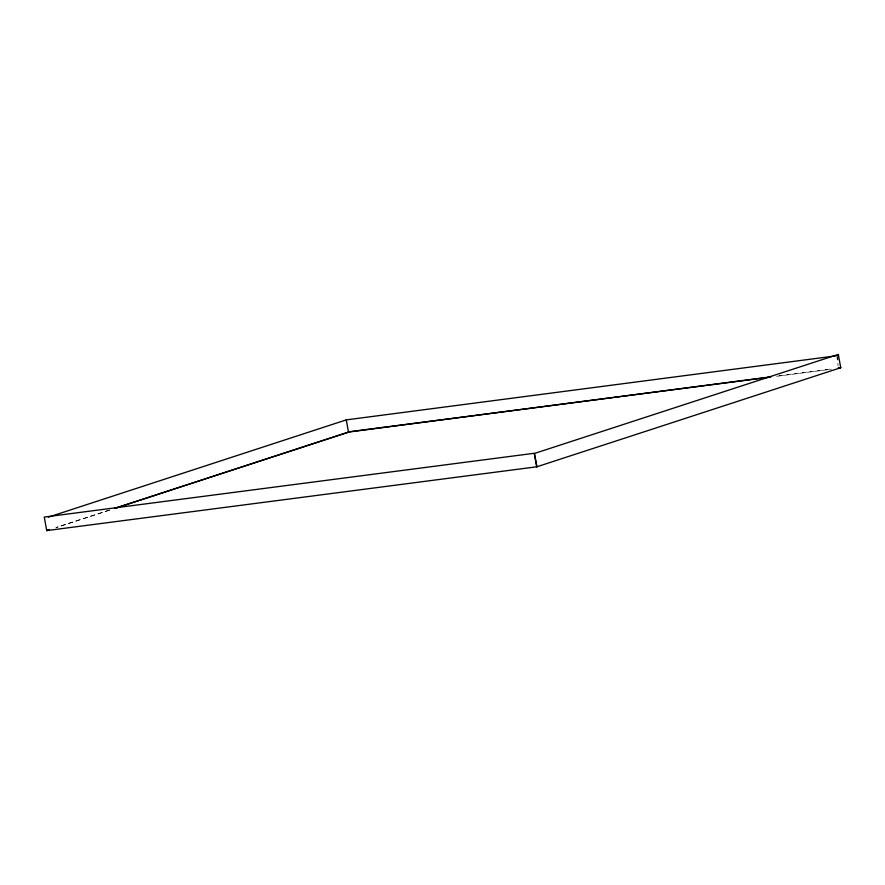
<?xml version="1.0" encoding="UTF-8"?>
<svg xmlns="http://www.w3.org/2000/svg" width="885" height="885" viewBox="0 0 885 885"><rect width="100%" height="100%" fill="white"/><g stroke="black" fill="none" stroke-linecap="round" stroke-linejoin="round"><path stroke-width="0.66" stroke-dasharray="4.42 3.32" d="M109.707 510.037L55.921 527.593L109.585 510.103M779.265 375.76L831.181 368.968M776.72 376.291L831.424 369.189M837.885 363.37L838.073 365.837"/><path stroke-width="1.33" d="M48.432 517.128L346.256 419.888L838.515 355.527M114.95 508.322L348.491 432.079L771.067 376.822M114.829 508.399L350.372 431.603L769.884 377.176M536.918 466.771L840.75 367.717L838.305 354.409L534.474 453.463L536.918 466.771L46.728 530.591L44.25 517.072L534.23 453.275L536.708 466.793M838.272 368.304L840.562 367.784M838.018 368.072L840.75 367.717M346.256 419.888L348.491 432.079M837.398 357.219L837.586 359.675M49.361 529.739L46.728 530.591L49.35 529.739"/></g></svg>
